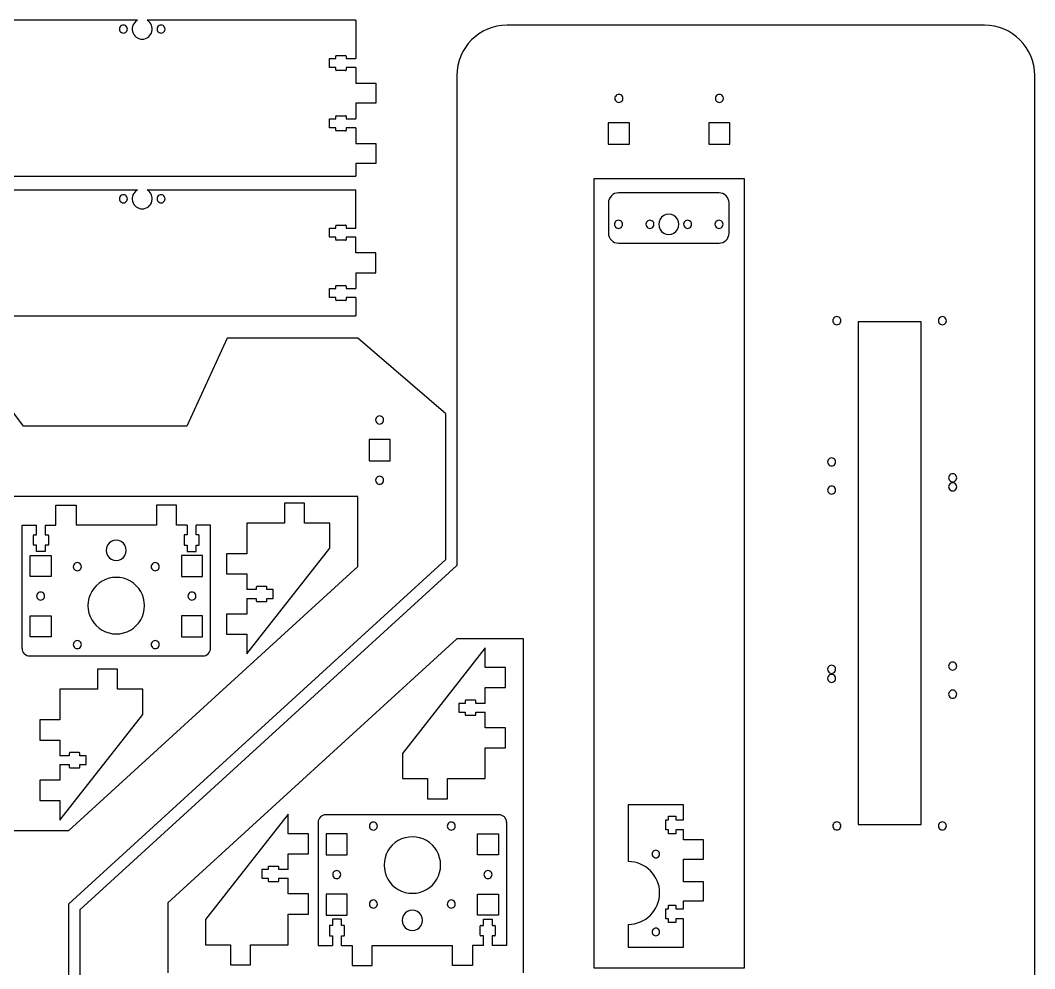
# Model space of a CAD drawing. Extents: x 13 to 628, y 21 to 587.
# Drawn here: x 223.9 to 627.6, y 210 to 587.3 of the extents above; entities that cross this region are included whole.
import ezdxf

# ---------------------------------------------------------------- set-up
doc = ezdxf.new("R2010")
doc.units = 0
doc.layers.add('Layer_1', color=7, linetype='CONTINUOUS')

msp = doc.modelspace()

# ---------------------------------------------------------------- linework, layer by layer
at = {"layer": 'Layer_1', "color": 7}
for p, q in [((270.48618, 587.287094), (144.359164, 587.287094)), ((357.42267, 587.287094), (274.359164, 587.287094)), ((357.42267, 587.287094), (357.42267, 572.037104)), ((266.522671, 583.787087), (266.522671, 583.787087)), ((281.522672, 583.787087), (281.522672, 583.787087)), ((607.634988, 585.32867), (417.634987, 585.32867)), ((346.922671, 568.537096), (346.922671, 572.037104)), ((346.922671, 572.037104), (349.422672, 572.037104)), ((349.422672, 572.037104), (349.422672, 573.037102)), ((349.67267, 573.287094), (353.372671, 573.287094)), ((353.622672, 573.037102), (353.622672, 572.037104)), ((353.622672, 572.037104), (357.42267, 572.037104)), ((349.422672, 568.537096), (346.922671, 568.537096)), ((349.422672, 567.537098), (349.422672, 568.537096)), ((353.372671, 567.287106), (349.67267, 567.287106)), ((357.42267, 568.537096), (353.622672, 568.537096)), ((353.622672, 568.537096), (353.622672, 567.537098)), ((357.42267, 568.537096), (357.42267, 562.287088)), ((397.634988, 565.328681), (397.634988, 370.328676)), ((627.634988, 192.828678), (627.634988, 565.328681)), ((357.42267, 562.287088), (365.422671, 562.287088)), ((365.422671, 562.287088), (365.422671, 554.287104)), ((357.42267, 554.287104), (357.42267, 548.037095)), ((365.422671, 554.287104), (357.42267, 554.287104)), ((463.734988, 556.22868), (463.734988, 556.22868)), ((503.734987, 556.22868), (503.734987, 556.22868)), ((349.67267, 549.287086), (353.372671, 549.287086)), ((346.922671, 544.537088), (346.922671, 548.037095)), ((346.922671, 548.037095), (349.422672, 548.037095)), ((349.422672, 548.037095), (349.422672, 549.037093)), ((353.622672, 549.037093), (353.622672, 548.037095)), ((353.622672, 548.037095), (357.42267, 548.037095)), ((457.934989, 546.428654), (457.934989, 538.028677)), ((466.334989, 546.428654), (457.934989, 546.428654)), ((466.334989, 538.028677), (466.334989, 546.428654)), ((497.934988, 546.428654), (497.934988, 538.028677)), ((506.334988, 546.428654), (497.934988, 546.428654)), ((506.334988, 538.028677), (506.334988, 546.428654)), ((349.422672, 544.537088), (346.922671, 544.537088)), ((349.422672, 543.53709), (349.422672, 544.537088)), ((353.372671, 543.287098), (349.67267, 543.287098)), ((357.42267, 544.537088), (353.622672, 544.537088)), ((353.622672, 544.537088), (353.622672, 543.53709)), ((357.42267, 544.537088), (357.42267, 538.287079)), ((357.42267, 538.287079), (365.422671, 538.287079)), ((365.422671, 538.287079), (365.422671, 530.287095)), ((457.934989, 538.028677), (466.334989, 538.028677)), ((497.934988, 538.028677), (506.334988, 538.028677)), ((357.42267, 530.287095), (357.42267, 525.287105)), ((365.422671, 530.287095), (357.42267, 530.287095)), ((37.422672, 525.287105), (357.42267, 525.287105)), ((452.134989, 524.228659), (452.134989, 210.328658)), ((512.134987, 524.228659), (452.134989, 524.228659)), ((512.134987, 210.328658), (512.134987, 524.228659)), ((144.359164, 519.77589), (270.48618, 519.77589)), ((274.359164, 519.77589), (357.42267, 519.77589)), ((357.42267, 504.525879), (357.42267, 519.77589)), ((501.988537, 518.618618), (461.988537, 518.618618)), ((266.522671, 516.275891), (266.522671, 516.275891)), ((281.522672, 516.275891), (281.522672, 516.275891)), ((457.988537, 514.618597), (457.988537, 502.618621)), ((505.988537, 502.618621), (505.988537, 514.618597)), ((349.422672, 504.525879), (349.422672, 505.525877)), ((349.67267, 505.775898), (353.372671, 505.775898)), ((353.622672, 505.525877), (353.622672, 504.525879)), ((463.588537, 506.1186), (463.588537, 506.1186)), ((476.088537, 506.1186), (476.088537, 506.1186)), ((485.988537, 506.1186), (485.988537, 506.1186)), ((491.088537, 506.1186), (491.088537, 506.1186)), ((503.588537, 506.1186), (503.588537, 506.1186)), ((346.922671, 501.0259), (346.922671, 504.525879)), ((346.922671, 504.525879), (349.422672, 504.525879)), ((349.422672, 501.0259), (346.922671, 501.0259)), ((349.422672, 500.025902), (349.422672, 501.0259)), ((353.622672, 504.525879), (357.42267, 504.525879)), ((357.42267, 501.0259), (353.622672, 501.0259)), ((353.622672, 501.0259), (353.622672, 500.025902)), ((357.42267, 494.775892), (357.42267, 501.0259)), ((353.372671, 499.775882), (349.67267, 499.775882)), ((461.988537, 498.618601), (501.988537, 498.618601)), ((365.422671, 494.775892), (357.42267, 494.775892)), ((365.422671, 486.775879), (365.422671, 494.775892)), ((357.42267, 486.775879), (357.42267, 480.525899)), ((357.42267, 486.775879), (365.422671, 486.775879)), ((346.922671, 477.025892), (346.922671, 480.525899)), ((346.922671, 480.525899), (349.422672, 480.525899)), ((349.422672, 480.525899), (349.422672, 481.525897)), ((349.67267, 481.775889), (353.372671, 481.775889)), ((353.622672, 481.525897), (353.622672, 480.525899)), ((353.622672, 480.525899), (357.42267, 480.525899)), ((349.422672, 477.025892), (346.922671, 477.025892)), ((349.422672, 476.025894), (349.422672, 477.025892)), ((357.42267, 477.025892), (353.622672, 477.025892)), ((353.622672, 477.025892), (353.622672, 476.025894)), ((357.42267, 477.025892), (357.42267, 469.775885)), ((353.372671, 475.775901), (349.67267, 475.775901)), ((37.422672, 469.775885), (357.42267, 469.775885)), ((550.484988, 467.778655), (550.484988, 467.778655)), ((557.384989, 467.27867), (557.384989, 267.278675)), ((582.384987, 467.27867), (557.384989, 467.27867)), ((582.384987, 267.278675), (582.384987, 467.27867)), ((592.484989, 467.778655), (592.484989, 467.778655)), ((225.200197, 425.776368), (199.1257, 460.776355)), ((306.200204, 460.776355), (290.200197, 425.776368)), ((358.200185, 460.776355), (306.200204, 460.776355)), ((393.200199, 430.776358), (358.200185, 460.776355)), ((365.30019, 428.276349), (365.30019, 428.276349)), ((393.200199, 372.776361), (393.200199, 430.776358)), ((290.200197, 425.776368), (225.200197, 425.776368)), ((362.70019, 420.476348), (362.70019, 412.07637)), ((371.100196, 420.476348), (362.70019, 420.476348)), ((371.100196, 412.07637), (371.100196, 420.476348)), ((362.70019, 412.07637), (371.100196, 412.07637)), ((548.384987, 411.578671), (548.384987, 411.578671)), ((365.30019, 404.276369), (365.30019, 404.276369)), ((596.584989, 405.278681), (596.584989, 405.278681)), ((548.384987, 400.378654), (548.384987, 400.378654)), ((596.584989, 401.678654), (596.584989, 401.678654)), ((358.200185, 397.776368), (216.700197, 397.776368)), ((358.200185, 369.927526), (358.200185, 397.776368)), ((238.09347, 394.409558), (246.09347, 394.409558)), ((238.09347, 386.409574), (238.09347, 394.409558)), ((246.09347, 394.409558), (246.09347, 386.409574)), ((286.09347, 394.409558), (278.09347, 394.409558)), ((278.09347, 394.409558), (278.09347, 386.409574)), ((286.09347, 386.409574), (286.09347, 394.409558)), ((337.03259, 395.227881), (329.032589, 395.227881)), ((329.032589, 395.227881), (329.032589, 387.227869)), ((337.03259, 387.227869), (337.03259, 395.227881)), ((224.593469, 386.409574), (230.34347, 386.409574)), ((224.593469, 337.409571), (224.593469, 386.409574)), ((230.34347, 382.609565), (230.34347, 386.409574)), ((233.843469, 386.409574), (238.09347, 386.409574)), ((233.843469, 386.409574), (233.843469, 382.609565)), ((278.09347, 386.409574), (246.09347, 386.409574)), ((290.343471, 386.409574), (286.09347, 386.409574)), ((290.343471, 386.409574), (290.343471, 382.609565)), ((299.593471, 386.409574), (293.84347, 386.409574)), ((293.84347, 382.609565), (293.84347, 386.409574)), ((299.593471, 337.409571), (299.593471, 386.409574)), ((329.032589, 387.227869), (314.03259, 387.227869)), ((314.03259, 387.227869), (314.03259, 375.027882)), ((347.032588, 387.227869), (337.03259, 387.227869)), ((347.032588, 377.227861), (347.032588, 387.227869)), ((229.093471, 378.659583), (229.093471, 382.359572)), ((229.343469, 382.609565), (230.34347, 382.609565)), ((233.843469, 382.609565), (234.84347, 382.609565)), ((235.09347, 382.359572), (235.09347, 378.659583)), ((289.09347, 382.359572), (289.09347, 378.659583)), ((290.343471, 382.609565), (289.34347, 382.609565)), ((294.843471, 382.609565), (293.84347, 382.609565)), ((295.093469, 378.659583), (295.093469, 382.359572)), ((230.34347, 378.409562), (229.343469, 378.409562)), ((230.34347, 375.909581), (230.34347, 378.409562)), ((233.843469, 375.909581), (230.34347, 375.909581)), ((234.84347, 378.409562), (233.843469, 378.409562)), ((233.843469, 378.409562), (233.843469, 375.909581)), ((258.09347, 376.409566), (258.09347, 376.409566)), ((289.34347, 378.409562), (290.343471, 378.409562)), ((290.343471, 378.409562), (290.343471, 375.909581)), ((290.343471, 375.909581), (293.84347, 375.909581)), ((293.84347, 378.409562), (294.843471, 378.409562)), ((293.84347, 375.909581), (293.84347, 378.409562)), ((314.03259, 335.227872), (347.032588, 377.227861)), ((227.793471, 366.009564), (227.793471, 374.40957)), ((227.793471, 374.40957), (236.19347, 374.40957)), ((236.19347, 374.40957), (236.19347, 366.009564)), ((243.200197, 235.776353), (393.200199, 372.776361)), ((296.393469, 374.40957), (287.99347, 374.40957)), ((287.99347, 374.40957), (287.99347, 366.009564)), ((296.393469, 366.009564), (296.393469, 374.40957)), ((314.03259, 375.027882), (306.032589, 375.027882)), ((306.032589, 375.027882), (306.032589, 367.02787)), ((243.200197, 264.894208), (358.200185, 369.927526)), ((244.99347, 369.909565), (244.99347, 369.909565)), ((397.634988, 370.328676), (247.634986, 233.328668)), ((275.99347, 369.909565), (275.99347, 369.909565)), ((236.19347, 366.009564), (227.793471, 366.009564)), ((287.99347, 366.009564), (296.393469, 366.009564)), ((306.032589, 367.02787), (314.03259, 367.02787)), ((314.03259, 367.02787), (314.03259, 360.77787)), ((317.83259, 360.77787), (314.03259, 360.77787)), ((317.83259, 361.777871), (317.83259, 360.77787)), ((321.78259, 362.027872), (318.08259, 362.027872)), ((322.03259, 360.77787), (322.03259, 361.777871)), ((324.532589, 360.77787), (322.03259, 360.77787)), ((324.532589, 357.277871), (324.532589, 360.77787)), ((230.393471, 358.209563), (230.393471, 358.209563)), ((290.59347, 358.209563), (290.59347, 358.209563)), ((314.03259, 357.277871), (317.83259, 357.277871)), ((314.03259, 357.277871), (314.03259, 351.027871)), ((317.83259, 357.277871), (317.83259, 356.27787)), ((318.08259, 356.027869), (321.78259, 356.027869)), ((322.03259, 357.277871), (324.532589, 357.277871)), ((322.03259, 356.27787), (322.03259, 357.277871)), ((250.84347, 354.409582), (250.84347, 354.409582)), ((227.793471, 342.00957), (227.793471, 350.409562)), ((227.793471, 350.409562), (236.19347, 350.409562)), ((236.19347, 350.409562), (236.19347, 342.00957)), ((287.99347, 350.409562), (287.99347, 342.00957)), ((296.393469, 350.409562), (287.99347, 350.409562)), ((296.393469, 342.00957), (296.393469, 350.409562)), ((314.03259, 351.027871), (306.032589, 351.027871)), ((306.032589, 351.027871), (306.032589, 343.02787)), ((236.19347, 342.00957), (227.793471, 342.00957)), ((397.634988, 341.210822), (282.635, 236.177504)), ((287.99347, 342.00957), (296.393469, 342.00957)), ((306.032589, 343.02787), (314.03259, 343.02787)), ((314.03259, 343.02787), (314.03259, 335.227872)), ((424.134988, 341.210822), (397.634988, 341.210822)), ((424.134988, 208.328662), (424.134988, 341.210822)), ((244.99347, 338.90957), (244.99347, 338.90957)), ((275.99347, 338.90957), (275.99347, 338.90957)), ((408.983095, 337.595487), (375.983096, 295.595498)), ((408.983095, 329.795489), (408.983095, 337.595487)), ((227.593471, 334.409571), (296.593469, 334.409571)), ((262.61539, 329.124014), (254.61539, 329.124014)), ((254.61539, 329.124014), (254.61539, 321.124002)), ((262.61539, 321.124002), (262.61539, 329.124014)), ((416.983095, 329.795489), (408.983095, 329.795489)), ((416.983095, 321.795488), (416.983095, 329.795489)), ((548.384987, 329.078681), (548.384987, 329.078681)), ((596.584989, 330.378681), (596.584989, 330.378681)), ((548.384987, 325.478654), (548.384987, 325.478654)), ((254.61539, 321.124002), (239.61539, 321.124002)), ((239.61539, 321.124002), (239.61539, 308.924015)), ((272.615389, 321.124002), (262.61539, 321.124002)), ((272.615389, 311.123994), (272.615389, 321.124002)), ((408.983095, 315.545488), (408.983095, 321.795488)), ((408.983095, 321.795488), (416.983095, 321.795488)), ((596.584989, 319.178664), (596.584989, 319.178664)), ((398.483095, 315.545488), (398.483095, 312.045489)), ((400.983095, 315.545488), (398.483095, 315.545488)), ((400.983095, 316.545489), (400.983095, 315.545488)), ((404.933095, 316.795489), (401.233095, 316.795489)), ((405.183095, 315.545488), (405.183095, 316.545489)), ((408.983095, 315.545488), (405.183095, 315.545488)), ((239.61539, 269.124005), (272.615389, 311.123994)), ((398.483095, 312.045489), (400.983095, 312.045489)), ((400.983095, 312.045489), (400.983095, 311.045488)), ((405.183095, 312.045489), (408.983095, 312.045489)), ((405.183095, 311.045488), (405.183095, 312.045489)), ((408.983095, 305.795489), (408.983095, 312.045489)), ((239.61539, 308.924015), (231.61539, 308.924015)), ((231.61539, 308.924015), (231.61539, 300.924003)), ((401.233095, 310.795487), (404.933095, 310.795487)), ((416.983095, 305.795489), (408.983095, 305.795489)), ((416.983095, 297.795477), (416.983095, 305.795489)), ((231.61539, 300.924003), (239.61539, 300.924003)), ((239.61539, 300.924003), (239.61539, 294.674003)), ((243.41539, 295.674004), (243.41539, 294.674003)), ((247.36539, 295.924005), (243.66539, 295.924005)), ((247.61539, 294.674003), (247.61539, 295.674004)), ((375.983096, 295.595498), (375.983096, 285.59549)), ((408.983095, 285.59549), (408.983095, 297.795477)), ((408.983095, 297.795477), (416.983095, 297.795477)), ((243.41539, 294.674003), (239.61539, 294.674003)), ((239.61539, 291.174004), (243.41539, 291.174004)), ((239.61539, 291.174004), (239.61539, 284.924004)), ((243.41539, 291.174004), (243.41539, 290.174003)), ((250.11539, 294.674003), (247.61539, 294.674003)), ((247.61539, 291.174004), (250.11539, 291.174004)), ((247.61539, 290.174003), (247.61539, 291.174004)), ((250.11539, 291.174004), (250.11539, 294.674003)), ((243.66539, 289.924003), (247.36539, 289.924003)), ((239.61539, 284.924004), (231.61539, 284.924004)), ((231.61539, 284.924004), (231.61539, 276.924003)), ((375.983096, 285.59549), (385.983095, 285.59549)), ((385.983095, 285.59549), (385.983095, 277.595478)), ((393.983095, 277.595478), (393.983095, 285.59549)), ((393.983095, 285.59549), (408.983095, 285.59549)), ((231.61539, 276.924003), (239.61539, 276.924003)), ((239.61539, 276.924003), (239.61539, 269.124005)), ((385.983095, 277.595478), (393.983095, 277.595478)), ((487.863529, 275.192691), (465.863517, 275.192691)), ((465.863517, 275.192691), (465.863517, 252.592691)), ((487.863529, 269.192691), (487.863529, 275.192691)), ((330.574706, 271.491623), (297.574708, 229.491634)), ((330.574706, 263.691625), (330.574706, 271.491623)), ((414.438674, 271.207025), (345.438676, 271.207025)), ((481.863513, 269.192691), (481.863513, 270.692691)), ((481.863513, 270.692691), (484.863535, 270.692691)), ((484.863535, 270.692691), (484.863535, 269.192691)), ((342.438674, 268.207025), (342.438674, 219.207022)), ((366.038675, 266.707025), (366.038675, 266.707025)), ((397.038675, 266.707025), (397.038675, 266.707025)), ((417.438676, 268.207025), (417.438676, 219.207022)), ((480.863515, 265.192691), (480.863515, 269.192691)), ((480.863515, 269.192691), (481.863513, 269.192691)), ((484.863535, 269.192691), (487.863529, 269.192691)), ((550.484988, 266.778662), (550.484988, 266.778662)), ((557.384989, 267.278675), (582.384987, 267.278675)), ((592.484989, 266.778662), (592.484989, 266.778662)), ((216.700197, 264.894208), (243.200197, 264.894208)), ((338.574707, 263.691625), (330.574706, 263.691625)), ((338.574707, 255.691624), (338.574707, 263.691625)), ((354.038675, 263.607026), (345.638676, 263.607026)), ((345.638676, 263.607026), (345.638676, 255.207034)), ((354.038675, 255.207034), (354.038675, 263.607026)), ((405.838675, 255.207034), (405.838675, 263.607026)), ((405.838675, 263.607026), (414.238674, 263.607026)), ((414.238674, 263.607026), (414.238674, 255.207034)), ((481.863513, 265.192691), (480.863515, 265.192691)), ((481.863513, 263.692691), (481.863513, 265.192691)), ((484.863535, 263.692691), (481.863513, 263.692691)), ((487.863529, 265.192691), (484.863535, 265.192691)), ((484.863535, 265.192691), (484.863535, 263.692691)), ((487.863529, 261.192691), (487.863529, 265.192691)), ((495.863522, 261.192691), (487.863529, 261.192691)), ((495.863522, 253.592691), (495.863522, 261.192691)), ((330.574706, 249.441624), (330.574706, 255.691624)), ((330.574706, 255.691624), (338.574707, 255.691624)), ((345.638676, 255.207034), (354.038675, 255.207034)), ((414.238674, 255.207034), (405.838675, 255.207034)), ((322.574706, 250.441624), (322.574706, 249.441624)), ((326.524706, 250.691625), (322.824706, 250.691625)), ((326.774706, 249.441624), (326.774706, 250.441624)), ((391.188675, 251.207014), (391.188675, 251.207014)), ((476.863523, 254.092691), (476.863523, 254.092691)), ((487.863529, 244.592691), (487.863529, 253.592691)), ((487.863529, 253.592691), (495.863522, 253.592691)), ((320.074707, 249.441624), (320.074707, 245.941625)), ((322.574706, 249.441624), (320.074707, 249.441624)), ((330.574706, 249.441624), (326.774706, 249.441624)), ((351.438676, 247.407033), (351.438676, 247.407033)), ((411.638674, 247.407033), (411.638674, 247.407033)), ((320.074707, 245.941625), (322.574706, 245.941625)), ((322.574706, 245.941625), (322.574706, 244.941624)), ((322.824706, 244.691623), (326.524706, 244.691623)), ((326.774706, 245.941625), (330.574706, 245.941625)), ((326.774706, 244.941624), (326.774706, 245.941625)), ((330.574706, 239.691625), (330.574706, 245.941625)), ((495.863522, 244.592691), (487.863529, 244.592691)), ((495.863522, 236.992691), (495.863522, 244.592691)), ((338.574707, 239.691625), (330.574706, 239.691625)), ((338.574707, 231.691613), (338.574707, 239.691625)), ((345.638676, 239.607032), (345.638676, 231.207026)), ((354.038675, 239.607032), (345.638676, 239.607032)), ((354.038675, 231.207026), (354.038675, 239.607032)), ((405.838675, 231.207026), (405.838675, 239.607032)), ((405.838675, 239.607032), (414.238674, 239.607032)), ((414.238674, 239.607032), (414.238674, 231.207026)), ((243.200197, 40.776348), (243.200197, 235.776353)), ((282.635, 236.177504), (282.635, 208.328662)), ((366.038675, 235.707031), (366.038675, 235.707031)), ((397.038675, 235.707031), (397.038675, 235.707031)), ((481.863513, 233.792691), (481.863513, 235.292691)), ((481.863513, 235.292691), (484.863535, 235.292691)), ((484.863535, 235.292691), (484.863535, 233.792691)), ((487.863529, 233.792691), (487.863529, 236.992691)), ((487.863529, 236.992691), (495.863522, 236.992691)), ((247.634986, 233.328668), (247.634986, 175.328671)), ((330.574706, 219.491626), (330.574706, 231.691613)), ((330.574706, 231.691613), (338.574707, 231.691613)), ((345.638676, 231.207026), (354.038675, 231.207026)), ((414.238674, 231.207026), (405.838675, 231.207026)), ((480.863515, 229.792691), (480.863515, 233.792691)), ((480.863515, 233.792691), (481.863513, 233.792691)), ((484.863535, 233.792691), (487.863529, 233.792691)), ((297.574708, 229.491634), (297.574708, 219.491626)), ((346.938676, 226.957013), (346.938676, 223.257023)), ((348.188675, 227.207034), (347.188674, 227.207034)), ((348.188675, 229.707015), (348.188675, 227.207034)), ((351.688674, 229.707015), (348.188675, 229.707015)), ((351.688674, 227.207034), (351.688674, 229.707015)), ((352.688675, 227.207034), (351.688674, 227.207034)), ((352.938675, 223.257023), (352.938675, 226.957013)), ((383.938675, 229.20703), (383.938675, 229.20703)), ((406.938675, 223.257023), (406.938675, 226.957013)), ((407.188675, 227.207034), (408.188676, 227.207034)), ((408.188676, 227.207034), (408.188676, 229.707015)), ((408.188676, 229.707015), (411.688675, 229.707015)), ((411.688675, 229.707015), (411.688675, 227.207034)), ((411.688675, 227.207034), (412.688676, 227.207034)), ((412.938674, 226.957013), (412.938674, 223.257023)), ((465.863517, 227.592691), (465.863517, 218.592691)), ((481.863513, 229.792691), (480.863515, 229.792691)), ((481.863513, 228.292691), (481.863513, 229.792691)), ((484.863535, 228.292691), (481.863513, 228.292691)), ((487.863529, 229.792691), (484.863535, 229.792691)), ((484.863535, 229.792691), (484.863535, 228.292691)), ((487.863529, 218.592691), (487.863529, 229.792691)), ((347.188674, 223.007031), (348.188675, 223.007031)), ((348.188675, 223.007031), (348.188675, 219.207022)), ((351.688674, 223.007031), (352.688675, 223.007031)), ((351.688674, 219.207022), (351.688674, 223.007031)), ((408.188676, 223.007031), (407.188675, 223.007031)), ((408.188676, 219.207022), (408.188676, 223.007031)), ((412.688676, 223.007031), (411.688675, 223.007031)), ((411.688675, 223.007031), (411.688675, 219.207022)), ((476.863523, 223.092691), (476.863523, 223.092691)), ((297.574708, 219.491626), (307.574706, 219.491626)), ((307.574706, 219.491626), (307.574706, 211.491613)), ((315.574707, 211.491613), (315.574707, 219.491626)), ((315.574707, 219.491626), (330.574706, 219.491626)), ((342.438674, 219.207022), (348.188675, 219.207022)), ((351.688674, 219.207022), (355.938675, 219.207022)), ((355.938675, 219.207022), (355.938675, 211.207038)), ((363.938675, 211.207038), (363.938675, 219.207022)), ((363.938675, 219.207022), (395.938675, 219.207022)), ((395.938675, 211.207038), (395.938675, 219.207022)), ((403.938675, 219.207022), (403.938675, 211.207038)), ((408.188676, 219.207022), (403.938675, 219.207022)), ((417.438676, 219.207022), (411.688675, 219.207022)), ((465.863517, 218.592691), (487.863529, 218.592691)), ((307.574706, 211.491613), (315.574707, 211.491613)), ((355.938675, 211.207038), (363.938675, 211.207038)), ((403.938675, 211.207038), (395.938675, 211.207038)), ((452.134989, 210.328658), (512.134987, 210.328658))]:
    msp.add_line(p, q, dxfattribs=at)
for points in [[(265.723008, 585.173698), (265.227795, 585.459769), (264.617548, 585.459769), (264.122336, 585.173698)], [(270.48618, 587.287094), (268.890187, 586.404057), (268.093691, 584.553168), (268.549689, 582.787094)], [(276.295655, 582.787094), (276.751654, 584.553168), (275.955158, 586.404057), (274.359164, 587.287094)], [(280.722672, 585.172729), (280.22763, 585.458541), (279.617713, 585.458541), (279.122671, 585.172729)], [(264.122336, 585.173698), (263.627123, 584.887626), (263.322256, 584.358989), (263.322672, 583.787087)], [(263.322672, 583.787087), (263.322256, 583.215185), (263.627123, 582.686548), (264.122336, 582.400477)], [(264.122336, 582.400477), (264.617548, 582.114405), (265.227795, 582.114405), (265.723008, 582.400477)], [(266.522671, 583.787087), (266.523087, 584.358989), (266.21822, 584.887626), (265.723008, 585.173698)], [(265.723008, 582.400477), (266.21822, 582.686548), (266.523087, 583.215185), (266.522671, 583.787087)], [(268.549689, 582.787094), (269.005687, 581.021021), (270.598679, 579.787094), (272.422672, 579.787094)], [(272.422672, 579.787094), (274.246665, 579.787094), (275.839657, 581.021021), (276.295655, 582.787094)], [(279.122671, 585.172729), (278.627629, 584.886916), (278.32267, 584.358712), (278.32267, 583.787087)], [(278.32267, 583.787087), (278.32267, 583.215462), (278.627629, 582.687258), (279.122671, 582.401446)], [(279.122671, 582.401446), (279.617713, 582.115633), (280.22763, 582.115633), (280.722672, 582.401446)], [(281.522672, 583.787087), (281.522672, 584.358712), (281.217714, 584.886916), (280.722672, 585.172729)], [(280.722672, 582.401446), (281.217714, 582.687258), (281.522672, 583.215462), (281.522672, 583.787087)], [(417.634987, 585.32867), (406.589297, 585.328669), (397.634994, 576.374372), (397.634988, 565.328681)], [(627.634988, 565.328681), (627.634981, 576.374372), (618.680678, 585.32867), (607.634988, 585.32867)], [(349.67267, 573.287094), (349.534603, 573.287093), (349.422676, 573.175169), (349.422672, 573.037102)], [(353.622672, 573.037102), (353.622668, 573.17517), (353.51074, 573.287094), (353.372671, 573.287094)], [(349.422672, 567.537098), (349.422676, 567.399031), (349.534603, 567.287107), (349.67267, 567.287106)], [(353.372671, 567.287106), (353.51074, 567.287106), (353.622668, 567.39903), (353.622672, 567.537098)], [(461.334653, 557.61529), (460.83944, 557.329219), (460.534573, 556.800582), (460.534989, 556.22868)], [(462.935325, 557.61529), (462.440112, 557.901362), (461.829865, 557.901362), (461.334653, 557.61529)], [(463.734988, 556.22868), (463.735404, 556.800582), (463.430537, 557.329219), (462.935325, 557.61529)], [(501.334652, 557.61529), (500.839439, 557.329219), (500.534572, 556.800582), (500.534988, 556.22868)], [(502.935324, 557.61529), (502.440111, 557.901362), (501.829864, 557.901362), (501.334652, 557.61529)], [(503.734987, 556.22868), (503.735403, 556.800582), (503.430536, 557.329219), (502.935324, 557.61529)], [(460.534989, 556.22868), (460.534573, 555.656778), (460.83944, 555.12814), (461.334653, 554.842069)], [(461.334653, 554.842069), (461.829865, 554.555998), (462.440112, 554.555998), (462.935325, 554.842069)], [(462.935325, 554.842069), (463.430537, 555.12814), (463.735404, 555.656778), (463.734988, 556.22868)], [(500.534988, 556.22868), (500.534572, 555.656778), (500.839439, 555.12814), (501.334652, 554.842069)], [(501.334652, 554.842069), (501.829864, 554.555998), (502.440111, 554.555998), (502.935324, 554.842069)], [(502.935324, 554.842069), (503.430536, 555.12814), (503.735403, 555.656778), (503.734987, 556.22868)], [(349.67267, 549.287086), (349.534603, 549.287084), (349.422676, 549.175161), (349.422672, 549.037093)], [(353.622672, 549.037093), (353.622668, 549.175162), (353.51074, 549.287086), (353.372671, 549.287086)], [(349.422672, 543.53709), (349.422676, 543.399023), (349.534603, 543.287099), (349.67267, 543.287098)], [(353.372671, 543.287098), (353.51074, 543.287097), (353.622668, 543.399021), (353.622672, 543.53709)], [(264.122336, 517.662501), (263.627123, 517.37643), (263.322256, 516.847793), (263.322672, 516.275891)], [(265.723008, 517.662501), (265.227795, 517.948573), (264.617548, 517.948573), (264.122336, 517.662501)], [(266.522671, 516.275891), (266.523087, 516.847793), (266.21822, 517.37643), (265.723008, 517.662501)], [(270.48618, 519.77589), (268.890187, 518.892853), (268.093691, 517.041963), (268.549689, 515.27589)], [(276.295655, 515.27589), (276.751654, 517.041963), (275.955158, 518.892853), (274.359164, 519.77589)], [(279.122671, 517.661532), (278.627629, 517.37572), (278.32267, 516.847516), (278.32267, 516.275891)], [(280.722672, 517.661532), (280.22763, 517.947345), (279.617713, 517.947345), (279.122671, 517.661532)], [(281.522672, 516.275891), (281.522672, 516.847516), (281.217714, 517.37572), (280.722672, 517.661532)], [(459.160103, 517.447038), (458.409957, 516.696888), (457.988532, 515.679467), (457.988537, 514.618597)], [(461.988537, 518.618618), (460.927668, 518.618618), (459.910249, 518.197187), (459.160103, 517.447038)], [(504.816972, 517.447038), (504.066826, 518.197187), (503.049407, 518.618618), (501.988537, 518.618618)], [(505.988537, 514.618597), (505.988543, 515.679467), (505.567118, 516.696888), (504.816972, 517.447038)], [(263.322672, 516.275891), (263.322256, 515.703989), (263.627123, 515.175352), (264.122336, 514.88928)], [(264.122336, 514.88928), (264.617548, 514.603209), (265.227795, 514.603209), (265.723008, 514.88928)], [(265.723008, 514.88928), (266.21822, 515.175352), (266.523087, 515.703989), (266.522671, 516.275891)], [(268.549689, 515.27589), (269.005687, 513.509816), (270.598679, 512.27589), (272.422672, 512.27589)], [(272.422672, 512.27589), (274.246665, 512.27589), (275.839657, 513.509816), (276.295655, 515.27589)], [(278.32267, 516.275891), (278.32267, 515.704266), (278.627629, 515.176062), (279.122671, 514.890249)], [(279.122671, 514.890249), (279.617713, 514.604437), (280.22763, 514.604437), (280.722672, 514.890249)], [(280.722672, 514.890249), (281.217714, 515.176062), (281.522672, 515.704266), (281.522672, 516.275891)], [(479.988537, 509.582702), (478.750933, 508.868171), (477.988537, 507.547663), (477.988537, 506.1186)], [(483.988537, 509.582702), (482.750933, 510.297233), (481.226142, 510.297233), (479.988537, 509.582702)], [(485.988537, 506.1186), (485.988537, 507.547663), (485.226142, 508.868171), (483.988537, 509.582702)], [(349.495887, 505.702666), (349.449003, 505.655778), (349.422667, 505.592184), (349.422672, 505.525877)], [(349.67267, 505.775898), (349.606363, 505.775897), (349.542772, 505.749555), (349.495887, 505.702666)], [(353.549456, 505.702667), (353.502571, 505.749556), (353.438979, 505.775898), (353.372671, 505.775898)], [(353.622672, 505.525877), (353.622678, 505.592185), (353.596341, 505.655779), (353.549456, 505.702667)], [(461.188537, 507.504241), (460.693496, 507.218428), (460.388537, 506.690225), (460.388537, 506.1186)], [(460.388537, 506.1186), (460.388537, 505.546975), (460.693496, 505.018772), (461.188537, 504.73296)], [(462.788537, 507.504241), (462.293496, 507.790053), (461.683579, 507.790053), (461.188537, 507.504241)], [(461.188537, 504.73296), (461.683579, 504.447147), (462.293496, 504.447147), (462.788537, 504.73296)], [(463.588537, 506.1186), (463.588537, 506.690225), (463.283579, 507.218428), (462.788537, 507.504241)], [(462.788537, 504.73296), (463.283579, 505.018772), (463.588537, 505.546975), (463.588537, 506.1186)], [(473.688537, 507.504241), (473.193496, 507.218428), (472.888537, 506.690225), (472.888537, 506.1186)], [(472.888537, 506.1186), (472.888537, 505.546975), (473.193496, 505.018772), (473.688537, 504.73296)], [(475.288537, 507.504241), (474.793496, 507.790053), (474.183579, 507.790053), (473.688537, 507.504241)], [(473.688537, 504.73296), (474.183579, 504.447147), (474.793496, 504.447147), (475.288537, 504.73296)], [(476.088537, 506.1186), (476.088537, 506.690225), (475.783579, 507.218428), (475.288537, 507.504241)], [(475.288537, 504.73296), (475.783579, 505.018772), (476.088537, 505.546975), (476.088537, 506.1186)], [(477.988537, 506.1186), (477.988537, 504.689538), (478.750933, 503.36903), (479.988537, 502.654499)], [(483.988537, 502.654499), (485.226142, 503.36903), (485.988537, 504.689538), (485.988537, 506.1186)], [(488.688537, 507.504241), (488.193496, 507.218428), (487.888537, 506.690225), (487.888537, 506.1186)], [(487.888537, 506.1186), (487.888537, 505.546975), (488.193496, 505.018772), (488.688537, 504.73296)], [(490.288537, 507.504241), (489.793496, 507.790053), (489.183579, 507.790053), (488.688537, 507.504241)], [(488.688537, 504.73296), (489.183579, 504.447147), (489.793496, 504.447147), (490.288537, 504.73296)], [(491.088537, 506.1186), (491.088537, 506.690225), (490.783579, 507.218428), (490.288537, 507.504241)], [(490.288537, 504.73296), (490.783579, 505.018772), (491.088537, 505.546975), (491.088537, 506.1186)], [(501.188537, 507.504241), (500.693496, 507.218428), (500.388537, 506.690225), (500.388537, 506.1186)], [(500.388537, 506.1186), (500.388537, 505.546975), (500.693496, 505.018772), (501.188537, 504.73296)], [(502.788537, 507.504241), (502.293496, 507.790053), (501.683579, 507.790053), (501.188537, 507.504241)], [(501.188537, 504.73296), (501.683579, 504.447147), (502.293496, 504.447147), (502.788537, 504.73296)], [(503.588537, 506.1186), (503.588537, 506.690225), (503.283579, 507.218428), (502.788537, 507.504241)], [(502.788537, 504.73296), (503.283579, 505.018772), (503.588537, 505.546975), (503.588537, 506.1186)], [(457.988537, 502.618621), (457.988532, 501.557752), (458.409957, 500.540331), (459.160103, 499.790181)], [(479.988537, 502.654499), (481.226142, 501.939968), (482.750933, 501.939968), (483.988537, 502.654499)], [(504.816972, 499.790181), (505.567118, 500.540331), (505.988543, 501.557752), (505.988537, 502.618621)], [(349.422672, 500.025902), (349.422667, 499.959595), (349.449003, 499.896001), (349.495887, 499.849113)], [(349.495887, 499.849113), (349.542772, 499.802224), (349.606363, 499.775882), (349.67267, 499.775882)], [(353.372671, 499.775882), (353.438979, 499.775881), (353.502571, 499.802223), (353.549456, 499.849112)], [(353.549456, 499.849112), (353.596341, 499.896), (353.622678, 499.959594), (353.622672, 500.025902)], [(459.160103, 499.790181), (459.910249, 499.040031), (460.927668, 498.618601), (461.988537, 498.618601)], [(501.988537, 498.618601), (503.049407, 498.618601), (504.066826, 499.040031), (504.816972, 499.790181)], [(349.67267, 481.775889), (349.534603, 481.775888), (349.422676, 481.663964), (349.422672, 481.525897)], [(353.622672, 481.525897), (353.622668, 481.663965), (353.51074, 481.77589), (353.372671, 481.775889)], [(349.422672, 476.025894), (349.422676, 475.887826), (349.534603, 475.775902), (349.67267, 475.775901)], [(353.372671, 475.775901), (353.51074, 475.775901), (353.622668, 475.887825), (353.622672, 476.025894)], [(548.084714, 469.165087), (547.589533, 468.879064), (547.284649, 468.350506), (547.284989, 467.778655)], [(549.685263, 469.165087), (549.190082, 469.451111), (548.579895, 469.451111), (548.084714, 469.165087)], [(550.484988, 467.778655), (550.485328, 468.350506), (550.180444, 468.879064), (549.685263, 469.165087)], [(590.084987, 469.164297), (589.589945, 468.878484), (589.284987, 468.35028), (589.284987, 467.778655)], [(591.684988, 469.164297), (591.189946, 469.450109), (590.580029, 469.450109), (590.084987, 469.164297)], [(592.484989, 467.778655), (592.484989, 468.35028), (592.180031, 468.878484), (591.684988, 469.164297)], [(547.284989, 467.778655), (547.284649, 467.206804), (547.589533, 466.678246), (548.084714, 466.392222)], [(548.084714, 466.392222), (548.579895, 466.106199), (549.190082, 466.106199), (549.685263, 466.392222)], [(549.685263, 466.392222), (550.180444, 466.678246), (550.485328, 467.206804), (550.484988, 467.778655)], [(589.284987, 467.778655), (589.284987, 467.20703), (589.589945, 466.678826), (590.084987, 466.393013)], [(590.084987, 466.393013), (590.580029, 466.107201), (591.189946, 466.107201), (591.684988, 466.393013)], [(591.684988, 466.393013), (592.18003, 466.678826), (592.484989, 467.20703), (592.484989, 467.778655)], [(366.100192, 429.661992), (365.605149, 429.376179), (365.30019, 428.847975), (365.30019, 428.276349)], [(365.30019, 428.276349), (365.30019, 427.704723), (365.605149, 427.176519), (366.100192, 426.890706)], [(367.700194, 429.661992), (367.205151, 429.947805), (366.595234, 429.947805), (366.100192, 429.661992)], [(368.500195, 428.276349), (368.500195, 428.847975), (368.195236, 429.376179), (367.700194, 429.661992)], [(367.700194, 426.890706), (368.195236, 427.176519), (368.500195, 427.704723), (368.500195, 428.276349)], [(366.100192, 426.890706), (366.595234, 426.604893), (367.205151, 426.604893), (367.700194, 426.890706)], [(545.984713, 412.965104), (545.489532, 412.67908), (545.184648, 412.150522), (545.184988, 411.578671)], [(547.585261, 412.965104), (547.09008, 413.251127), (546.479894, 413.251127), (545.984713, 412.965104)], [(548.384987, 411.578671), (548.385326, 412.150522), (548.080443, 412.67908), (547.585261, 412.965104)], [(545.184988, 411.578671), (545.184648, 411.00682), (545.489532, 410.478263), (545.984713, 410.192239)], [(545.984713, 410.192239), (546.479894, 409.906215), (547.09008, 409.906215), (547.585261, 410.192239)], [(547.585261, 410.192239), (548.080443, 410.478263), (548.385326, 411.00682), (548.384987, 411.578671)], [(366.100192, 405.662012), (365.605149, 405.376199), (365.30019, 404.847995), (365.30019, 404.276369)], [(365.30019, 404.276369), (365.30019, 403.704743), (365.605149, 403.176539), (366.100192, 402.890726)], [(367.700194, 405.662012), (367.205151, 405.947825), (366.595234, 405.947825), (366.100192, 405.662012)], [(368.500195, 404.276369), (368.500195, 404.847995), (368.195236, 405.376199), (367.700194, 405.662012)], [(367.700194, 402.890726), (368.195236, 403.176539), (368.500195, 403.704743), (368.500195, 404.276369)], [(594.184988, 406.664323), (593.689946, 406.37851), (593.384987, 405.850306), (593.384987, 405.278681)], [(593.384987, 405.278681), (593.384987, 404.707056), (593.689946, 404.178852), (594.184988, 403.89304)], [(595.784989, 406.664323), (595.289947, 406.950135), (594.68003, 406.950135), (594.184988, 406.664323)], [(594.184988, 403.89304), (594.68003, 403.607227), (595.289947, 403.607227), (595.784989, 403.89304)], [(596.584989, 405.278681), (596.584989, 405.850306), (596.280031, 406.37851), (595.784989, 406.664323)], [(595.784989, 403.89304), (596.280031, 404.178852), (596.584989, 404.707056), (596.584989, 405.278681)], [(366.100192, 402.890726), (366.595234, 402.604913), (367.205151, 402.604913), (367.700194, 402.890726)], [(545.984713, 401.765087), (545.489532, 401.479063), (545.184648, 400.950505), (545.184988, 400.378654)], [(545.184988, 400.378654), (545.184648, 399.806803), (545.489532, 399.278245), (545.984713, 398.992222)], [(547.585261, 401.765087), (547.09008, 402.05111), (546.479894, 402.05111), (545.984713, 401.765087)], [(548.384987, 400.378654), (548.385326, 400.950505), (548.080443, 401.479063), (547.585261, 401.765087)], [(547.585261, 398.992222), (548.080443, 399.278245), (548.385326, 399.806803), (548.384987, 400.378654)], [(594.184988, 403.064296), (593.689946, 402.778483), (593.384987, 402.25028), (593.384987, 401.678654)], [(593.384987, 401.678654), (593.384987, 401.107029), (593.689946, 400.578826), (594.184988, 400.293013)], [(595.784989, 403.064296), (595.289947, 403.350109), (594.68003, 403.350109), (594.184988, 403.064296)], [(594.184988, 400.293013), (594.68003, 400.0072), (595.289947, 400.0072), (595.784989, 400.293013)], [(596.584989, 401.678654), (596.584989, 402.25028), (596.280031, 402.778483), (595.784989, 403.064296)], [(595.784989, 400.293013), (596.280031, 400.578826), (596.584989, 401.107029), (596.584989, 401.678654)], [(545.984713, 398.992222), (546.479894, 398.706198), (547.09008, 398.706198), (547.585261, 398.992222)], [(229.343469, 382.609565), (229.205402, 382.609564), (229.093475, 382.49764), (229.093471, 382.359572)], [(235.09347, 382.359572), (235.093466, 382.497641), (234.981538, 382.609565), (234.84347, 382.609565)], [(260.09347, 379.873668), (258.855866, 379.159136), (258.09347, 377.838628), (258.09347, 376.409566)], [(264.09347, 379.873668), (262.855866, 380.588199), (261.331074, 380.588199), (260.09347, 379.873668)], [(266.09347, 376.409566), (266.09347, 377.838628), (265.331074, 379.159136), (264.09347, 379.873668)], [(289.34347, 382.609565), (289.205402, 382.609565), (289.093474, 382.497641), (289.09347, 382.359572)], [(295.093469, 382.359572), (295.093465, 382.49764), (294.981538, 382.609564), (294.843471, 382.609565)], [(229.093471, 378.659583), (229.093466, 378.593275), (229.119802, 378.529682), (229.166687, 378.482793)], [(229.166687, 378.482793), (229.213571, 378.435905), (229.277162, 378.409563), (229.343469, 378.409562)], [(234.84347, 378.409562), (234.909778, 378.409562), (234.973369, 378.435904), (235.020254, 378.482793)], [(235.020254, 378.482793), (235.067139, 378.529681), (235.093476, 378.593275), (235.09347, 378.659583)], [(258.09347, 376.409566), (258.09347, 374.980504), (258.855866, 373.659996), (260.09347, 372.945465)], [(264.09347, 372.945465), (265.331074, 373.659996), (266.09347, 374.980504), (266.09347, 376.409566)], [(289.09347, 378.659583), (289.093465, 378.593275), (289.119801, 378.529681), (289.166686, 378.482793)], [(289.166686, 378.482793), (289.213571, 378.435904), (289.277162, 378.409562), (289.34347, 378.409562)], [(294.843471, 378.409562), (294.909778, 378.409563), (294.973369, 378.435905), (295.020254, 378.482793)], [(295.020254, 378.482793), (295.067138, 378.529682), (295.093474, 378.593275), (295.093469, 378.659583)], [(247.39347, 371.295205), (246.898428, 371.581018), (246.288512, 371.581018), (245.79347, 371.295205)], [(260.09347, 372.945465), (261.331074, 372.230933), (262.855866, 372.230933), (264.09347, 372.945465)], [(278.39347, 371.295205), (277.898428, 371.581018), (277.288512, 371.581018), (276.79347, 371.295205)], [(245.79347, 371.295205), (245.298428, 371.009393), (244.99347, 370.48119), (244.99347, 369.909565)], [(244.99347, 369.909565), (244.99347, 369.33794), (245.298428, 368.809737), (245.79347, 368.523924)], [(245.79347, 368.523924), (246.288512, 368.238112), (246.898428, 368.238112), (247.39347, 368.523924)], [(248.19347, 369.909565), (248.19347, 370.48119), (247.888512, 371.009393), (247.39347, 371.295205)], [(247.39347, 368.523924), (247.888512, 368.809737), (248.19347, 369.33794), (248.19347, 369.909565)], [(276.79347, 371.295205), (276.298429, 371.009393), (275.99347, 370.48119), (275.99347, 369.909565)], [(275.99347, 369.909565), (275.99347, 369.33794), (276.298429, 368.809737), (276.79347, 368.523924)], [(276.79347, 368.523924), (277.288512, 368.238112), (277.898428, 368.238112), (278.39347, 368.523924)], [(279.19347, 369.909565), (279.19347, 370.48119), (278.888512, 371.009393), (278.39347, 371.295205)], [(278.39347, 368.523924), (278.888512, 368.809737), (279.19347, 369.33794), (279.19347, 369.909565)], [(256.46847, 364.152368), (252.987708, 362.142749), (250.84347, 358.42882), (250.84347, 354.409582)], [(267.71847, 364.152368), (264.237708, 366.161987), (259.949232, 366.161987), (256.46847, 364.152368)], [(273.34347, 354.409582), (273.34347, 358.42882), (271.199232, 362.142749), (267.71847, 364.152368)], [(231.193135, 359.596173), (230.697923, 359.310102), (230.393055, 358.781465), (230.393471, 358.209563)], [(232.793807, 359.596173), (232.298595, 359.882245), (231.688348, 359.882245), (231.193135, 359.596173)], [(233.593471, 358.209563), (233.593887, 358.781465), (233.28902, 359.310102), (232.793807, 359.596173)], [(291.393133, 359.596173), (290.897921, 359.310102), (290.593054, 358.781465), (290.59347, 358.209563)], [(292.993805, 359.596173), (292.498593, 359.882245), (291.888346, 359.882245), (291.393133, 359.596173)], [(293.793469, 358.209563), (293.793885, 358.781465), (293.489018, 359.310102), (292.993805, 359.596173)], [(317.905813, 361.954648), (317.858928, 361.907764), (317.832589, 361.844175), (317.83259, 361.777871)], [(318.08259, 362.027872), (318.016285, 362.027872), (317.952697, 362.001532), (317.905813, 361.954648)], [(321.959367, 361.954648), (321.912482, 362.001532), (321.848894, 362.027872), (321.78259, 362.027872)], [(322.03259, 361.777871), (322.03259, 361.844175), (322.006251, 361.907764), (321.959367, 361.954648)], [(230.393471, 358.209563), (230.393055, 357.637661), (230.697923, 357.109024), (231.193135, 356.822952)], [(231.193135, 356.822952), (231.688348, 356.536881), (232.298595, 356.536881), (232.793807, 356.822952)], [(232.793807, 356.822952), (233.28902, 357.109024), (233.593887, 357.637661), (233.593471, 358.209563)], [(290.59347, 358.209563), (290.593054, 357.637661), (290.897921, 357.109024), (291.393133, 356.822952)], [(291.393133, 356.822952), (291.888346, 356.536881), (292.498593, 356.536881), (292.993805, 356.822952)], [(292.993805, 356.822952), (293.489018, 357.109024), (293.793885, 357.637661), (293.793469, 358.209563)], [(317.83259, 356.27787), (317.832589, 356.211566), (317.858928, 356.147977), (317.905813, 356.101093)], [(317.905813, 356.101093), (317.952697, 356.054209), (318.016285, 356.027869), (318.08259, 356.027869)], [(321.78259, 356.027869), (321.848894, 356.027869), (321.912482, 356.054209), (321.959367, 356.101093)], [(321.959367, 356.101093), (322.006251, 356.147977), (322.03259, 356.211566), (322.03259, 356.27787)], [(250.84347, 354.409582), (250.84347, 350.390344), (252.987708, 346.676415), (256.46847, 344.666796)], [(267.71847, 344.666796), (271.199232, 346.676415), (273.34347, 350.390344), (273.34347, 354.409582)], [(256.46847, 344.666796), (259.949232, 342.657177), (264.237708, 342.657177), (267.71847, 344.666796)], [(245.79347, 340.295211), (245.298428, 340.009399), (244.99347, 339.481195), (244.99347, 338.90957)], [(247.39347, 340.295211), (246.898428, 340.581024), (246.288512, 340.581024), (245.79347, 340.295211)], [(248.19347, 338.90957), (248.19347, 339.481195), (247.888512, 340.009399), (247.39347, 340.295211)], [(276.79347, 340.295211), (276.298429, 340.009399), (275.99347, 339.481195), (275.99347, 338.90957)], [(278.39347, 340.295211), (277.898428, 340.581024), (277.288512, 340.581024), (276.79347, 340.295211)], [(279.19347, 338.90957), (279.19347, 339.481195), (278.888512, 340.009399), (278.39347, 340.295211)], [(224.593469, 337.409571), (224.593469, 336.613921), (224.90954, 335.850859), (225.47215, 335.28825)], [(225.47215, 335.28825), (226.034759, 334.725641), (226.797822, 334.40957), (227.593471, 334.409571)], [(244.99347, 338.90957), (244.99347, 338.337946), (245.298428, 337.809742), (245.79347, 337.52393)], [(245.79347, 337.52393), (246.288512, 337.238117), (246.898428, 337.238117), (247.39347, 337.52393)], [(247.39347, 337.52393), (247.888512, 337.809742), (248.19347, 338.337946), (248.19347, 338.90957)], [(275.99347, 338.90957), (275.99347, 338.337946), (276.298429, 337.809742), (276.79347, 337.52393)], [(276.79347, 337.52393), (277.288512, 337.238117), (277.898428, 337.238117), (278.39347, 337.52393)], [(278.39347, 337.52393), (278.888512, 337.809742), (279.19347, 338.337946), (279.19347, 338.90957)], [(296.593469, 334.409571), (297.389119, 334.40957), (298.152181, 334.725641), (298.714791, 335.28825)], [(298.714791, 335.28825), (299.2774, 335.850859), (299.593471, 336.613921), (299.593471, 337.409571)], [(594.184988, 331.764323), (593.689946, 331.47851), (593.384987, 330.950307), (593.384987, 330.378681)], [(595.784989, 331.764323), (595.289947, 332.050136), (594.68003, 332.050136), (594.184988, 331.764323)], [(596.584989, 330.378681), (596.584989, 330.950307), (596.280031, 331.47851), (595.784989, 331.764323)], [(545.984713, 330.465114), (545.489532, 330.17909), (545.184648, 329.650532), (545.184988, 329.078681)], [(545.184988, 329.078681), (545.184648, 328.50683), (545.489532, 327.978272), (545.984713, 327.692249)], [(547.585261, 330.465114), (547.09008, 330.751137), (546.479894, 330.751137), (545.984713, 330.465114)], [(545.984713, 327.692249), (546.479894, 327.406225), (547.09008, 327.406225), (547.585261, 327.692249)], [(547.585261, 326.865087), (547.09008, 327.151111), (546.479894, 327.151111), (545.984713, 326.865087)], [(548.384987, 329.078681), (548.385326, 329.650532), (548.080443, 330.17909), (547.585261, 330.465114)], [(547.585261, 327.692249), (548.080443, 327.978272), (548.385326, 328.50683), (548.384987, 329.078681)], [(593.384987, 330.378681), (593.384987, 329.807056), (593.689946, 329.278852), (594.184988, 328.99304)], [(594.184988, 328.99304), (594.68003, 328.707227), (595.289947, 328.707227), (595.784989, 328.99304)], [(595.784989, 328.99304), (596.280031, 329.278852), (596.584989, 329.807056), (596.584989, 330.378681)], [(545.984713, 326.865087), (545.489532, 326.579063), (545.184648, 326.050506), (545.184988, 325.478654)], [(545.184988, 325.478654), (545.184648, 324.906803), (545.489532, 324.378246), (545.984713, 324.092222)], [(545.984713, 324.092222), (546.479894, 323.806198), (547.09008, 323.806198), (547.585261, 324.092222)], [(548.384987, 325.478654), (548.385326, 326.050506), (548.080443, 326.579063), (547.585261, 326.865087)], [(547.585261, 324.092222), (548.080443, 324.378246), (548.385326, 324.906803), (548.384987, 325.478654)], [(594.184988, 320.564306), (593.689946, 320.278493), (593.384987, 319.75029), (593.384987, 319.178664)], [(593.384987, 319.178664), (593.384987, 318.607039), (593.689946, 318.078835), (594.184988, 317.793023)], [(595.784989, 320.564306), (595.289947, 320.850118), (594.68003, 320.850118), (594.184988, 320.564306)], [(596.584989, 319.178664), (596.584989, 319.75029), (596.280031, 320.278493), (595.784989, 320.564306)], [(595.784989, 317.793023), (596.280031, 318.078835), (596.584989, 318.607039), (596.584989, 319.178664)], [(401.056318, 316.722266), (401.009434, 316.675382), (400.983095, 316.611793), (400.983095, 316.545489)], [(401.233095, 316.795489), (401.166791, 316.795489), (401.103202, 316.76915), (401.056318, 316.722266)], [(405.109872, 316.722266), (405.062988, 316.76915), (404.9994, 316.795489), (404.933095, 316.795489)], [(405.183095, 316.545489), (405.183096, 316.611793), (405.156756, 316.675382), (405.109872, 316.722266)], [(594.184988, 317.793023), (594.68003, 317.50721), (595.289947, 317.50721), (595.784989, 317.793023)], [(400.983095, 311.045488), (400.983095, 310.979184), (401.009434, 310.915595), (401.056318, 310.868711)], [(405.109872, 310.868711), (405.156756, 310.915595), (405.183096, 310.979184), (405.183095, 311.045488)], [(401.056318, 310.868711), (401.103202, 310.821827), (401.166791, 310.795487), (401.233095, 310.795487)], [(404.933095, 310.795487), (404.9994, 310.795487), (405.062988, 310.821827), (405.109872, 310.868711)], [(243.488613, 295.850781), (243.441729, 295.803897), (243.41539, 295.740308), (243.41539, 295.674004)], [(243.66539, 295.924005), (243.599086, 295.924005), (243.535497, 295.897665), (243.488613, 295.850781)], [(247.542167, 295.850781), (247.495283, 295.897665), (247.431694, 295.924005), (247.36539, 295.924005)], [(247.61539, 295.674004), (247.61539, 295.740308), (247.589051, 295.803897), (247.542167, 295.850781)], [(243.41539, 290.174003), (243.41539, 290.107699), (243.441729, 290.04411), (243.488613, 289.997226)], [(243.488613, 289.997226), (243.535497, 289.950342), (243.599086, 289.924003), (243.66539, 289.924003)], [(247.36539, 289.924003), (247.431694, 289.924003), (247.495283, 289.950342), (247.542167, 289.997226)], [(247.542167, 289.997226), (247.589051, 290.04411), (247.61539, 290.107699), (247.61539, 290.174003)], [(345.438676, 271.207025), (344.643027, 271.207025), (343.879964, 270.890955), (343.317355, 270.328346)], [(416.559996, 270.328346), (415.997386, 270.890955), (415.234324, 271.207025), (414.438674, 271.207025)], [(343.317355, 270.328346), (342.754745, 269.765737), (342.438674, 269.002675), (342.438674, 268.207025)], [(363.638675, 268.092666), (363.143633, 267.806853), (362.838675, 267.27865), (362.838675, 266.707025)], [(362.838675, 266.707025), (362.838675, 266.1354), (363.143633, 265.607197), (363.638675, 265.321385)], [(365.238675, 268.092666), (364.743633, 268.378478), (364.133717, 268.378478), (363.638675, 268.092666)], [(366.038675, 266.707025), (366.038675, 267.27865), (365.733717, 267.806853), (365.238675, 268.092666)], [(365.238675, 265.321385), (365.733717, 265.607197), (366.038675, 266.1354), (366.038675, 266.707025)], [(394.638675, 268.092666), (394.143634, 267.806853), (393.838675, 267.27865), (393.838675, 266.707025)], [(393.838675, 266.707025), (393.838675, 266.1354), (394.143634, 265.607197), (394.638675, 265.321385)], [(396.238675, 268.092666), (395.743633, 268.378478), (395.133717, 268.378478), (394.638675, 268.092666)], [(397.038675, 266.707025), (397.038675, 267.27865), (396.733717, 267.806853), (396.238675, 268.092666)], [(396.238675, 265.321385), (396.733717, 265.607197), (397.038675, 266.1354), (397.038675, 266.707025)], [(417.438676, 268.207025), (417.438676, 269.002675), (417.122605, 269.765737), (416.559996, 270.328346)], [(548.084714, 268.165094), (547.589533, 267.879071), (547.284649, 267.350513), (547.284989, 266.778662)], [(547.284989, 266.778662), (547.284649, 266.206811), (547.589533, 265.678253), (548.084714, 265.392229)], [(549.685263, 268.165094), (549.190082, 268.451118), (548.579895, 268.451118), (548.084714, 268.165094)], [(550.484988, 266.778662), (550.485328, 267.350513), (550.180444, 267.879071), (549.685263, 268.165094)], [(549.685263, 265.392229), (550.180444, 265.678253), (550.485328, 266.206811), (550.484988, 266.778662)], [(590.084987, 268.164303), (589.589945, 267.878491), (589.284987, 267.350287), (589.284987, 266.778662)], [(589.284987, 266.778662), (589.284987, 266.207036), (589.589945, 265.678833), (590.084987, 265.39302)], [(591.684988, 268.164303), (591.189946, 268.450116), (590.580029, 268.450116), (590.084987, 268.164303)], [(592.484989, 266.778662), (592.484989, 267.350287), (592.180031, 267.878491), (591.684988, 268.164303)], [(591.684988, 265.39302), (592.18003, 265.678833), (592.484989, 266.207036), (592.484989, 266.778662)], [(363.638675, 265.321385), (364.133717, 265.035572), (364.743633, 265.035572), (365.238675, 265.321385)], [(385.563675, 260.9498), (382.082913, 262.959419), (377.794437, 262.959419), (374.313675, 260.9498)], [(394.638675, 265.321385), (395.133717, 265.035572), (395.743633, 265.035572), (396.238675, 265.321385)], [(548.084714, 265.392229), (548.579895, 265.106206), (549.190082, 265.106206), (549.685263, 265.392229)], [(590.084987, 265.39302), (590.580029, 265.107208), (591.189946, 265.107208), (591.684988, 265.39302)], [(374.313675, 260.9498), (370.832913, 258.940181), (368.688675, 255.226252), (368.688675, 251.207014)], [(391.188675, 251.207014), (391.188675, 255.226252), (389.044437, 258.940181), (385.563675, 260.9498)], [(475.563943, 256.342879), (475.295849, 255.878682), (475.295849, 255.306701), (475.563943, 254.842503)], [(476.863523, 257.092691), (476.32747, 257.092924), (475.832036, 256.807076), (475.563943, 256.342879)], [(475.563943, 254.842503), (475.832036, 254.378306), (476.32747, 254.092459), (476.863523, 254.092691)], [(478.163103, 256.342879), (477.895009, 256.807076), (477.399576, 257.092924), (476.863523, 257.092691)], [(476.863523, 254.092691), (477.399576, 254.092459), (477.895009, 254.378306), (478.163103, 254.842503)], [(478.163103, 254.842503), (478.431197, 255.306701), (478.431197, 255.878682), (478.163103, 256.342879)], [(322.647929, 250.618402), (322.601045, 250.571517), (322.574706, 250.507929), (322.574706, 250.441624)], [(322.824706, 250.691625), (322.758402, 250.691625), (322.694814, 250.665286), (322.647929, 250.618402)], [(326.701483, 250.618402), (326.654599, 250.665286), (326.591011, 250.691625), (326.524706, 250.691625)], [(326.774706, 250.441624), (326.774707, 250.507929), (326.748368, 250.571517), (326.701483, 250.618402)], [(368.688675, 251.207014), (368.688675, 247.187776), (370.832913, 243.473847), (374.313675, 241.464228)], [(385.563675, 241.464228), (389.044437, 243.473847), (391.188675, 247.187776), (391.188675, 251.207014)], [(478.361639, 240.092691), (478.361639, 246.995517), (472.766343, 252.591654), (465.863517, 252.592691)], [(349.03834, 248.793643), (348.543128, 248.507572), (348.23826, 247.978935), (348.238676, 247.407033)], [(348.238676, 247.407033), (348.23826, 246.835131), (348.543128, 246.306493), (349.03834, 246.020422)], [(350.639012, 248.793643), (350.1438, 249.079715), (349.533553, 249.079715), (349.03834, 248.793643)], [(351.438676, 247.407033), (351.439092, 247.978935), (351.134225, 248.507572), (350.639012, 248.793643)], [(350.639012, 246.020422), (351.134225, 246.306493), (351.439092, 246.835131), (351.438676, 247.407033)], [(409.238338, 248.793643), (408.743126, 248.507572), (408.438259, 247.978935), (408.438675, 247.407033)], [(408.438675, 247.407033), (408.438259, 246.835131), (408.743126, 246.306493), (409.238338, 246.020422)], [(410.83901, 248.793643), (410.343798, 249.079715), (409.733551, 249.079715), (409.238338, 248.793643)], [(411.638674, 247.407033), (411.63909, 247.978935), (411.334223, 248.507572), (410.83901, 248.793643)], [(410.83901, 246.020422), (411.334223, 246.306493), (411.63909, 246.835131), (411.638674, 247.407033)], [(322.574706, 244.941624), (322.574706, 244.87532), (322.601045, 244.811731), (322.647929, 244.764847)], [(322.647929, 244.764847), (322.694814, 244.717963), (322.758402, 244.691623), (322.824706, 244.691623)], [(326.524706, 244.691623), (326.591011, 244.691623), (326.654599, 244.717963), (326.701483, 244.764847)], [(326.701483, 244.764847), (326.748368, 244.811731), (326.774707, 244.87532), (326.774706, 244.941624)], [(349.03834, 246.020422), (349.533553, 245.734351), (350.1438, 245.734351), (350.639012, 246.020422)], [(409.238338, 246.020422), (409.733551, 245.734351), (410.343798, 245.734351), (410.83901, 246.020422)], [(374.313675, 241.464228), (377.794437, 239.454609), (382.082913, 239.454609), (385.563675, 241.464228)], [(465.863517, 227.592691), (472.766343, 227.593728), (478.361639, 233.189865), (478.361639, 240.092691)], [(363.638675, 237.092671), (363.143633, 236.806859), (362.838675, 236.278656), (362.838675, 235.707031)], [(362.838675, 235.707031), (362.838675, 235.135406), (363.143633, 234.607203), (363.638675, 234.32139)], [(365.238675, 237.092671), (364.743633, 237.378484), (364.133717, 237.378484), (363.638675, 237.092671)], [(363.638675, 234.32139), (364.133717, 234.035578), (364.743633, 234.035578), (365.238675, 234.32139)], [(366.038675, 235.707031), (366.038675, 236.278656), (365.733717, 236.806859), (365.238675, 237.092671)], [(365.238675, 234.32139), (365.733717, 234.607203), (366.038675, 235.135406), (366.038675, 235.707031)], [(394.638675, 237.092671), (394.143634, 236.806859), (393.838675, 236.278656), (393.838675, 235.707031)], [(393.838675, 235.707031), (393.838675, 235.135406), (394.143634, 234.607203), (394.638675, 234.32139)], [(396.238675, 237.092671), (395.743633, 237.378484), (395.133717, 237.378484), (394.638675, 237.092671)], [(394.638675, 234.32139), (395.133717, 234.035578), (395.743633, 234.035578), (396.238675, 234.32139)], [(397.038675, 235.707031), (397.038675, 236.278656), (396.733717, 236.806859), (396.238675, 237.092671)], [(396.238675, 234.32139), (396.733717, 234.607203), (397.038675, 235.135406), (397.038675, 235.707031)], [(377.938675, 232.671131), (376.701071, 231.9566), (375.938675, 230.636092), (375.938675, 229.20703)], [(381.938675, 232.671131), (380.701071, 233.385662), (379.176279, 233.385662), (377.938675, 232.671131)], [(383.938675, 229.20703), (383.938675, 230.636092), (383.176279, 231.9566), (381.938675, 232.671131)], [(347.011892, 227.133802), (346.965007, 227.086914), (346.938671, 227.02332), (346.938676, 226.957013)], [(347.188674, 227.207034), (347.122367, 227.207033), (347.058776, 227.180691), (347.011892, 227.133802)], [(352.865459, 227.133803), (352.818574, 227.180692), (352.754983, 227.207034), (352.688675, 227.207034)], [(352.938675, 226.957013), (352.938681, 227.023321), (352.912344, 227.086915), (352.865459, 227.133803)], [(375.938675, 229.20703), (375.938675, 227.777967), (376.701071, 226.457459), (377.938675, 225.742928)], [(381.938675, 225.742928), (383.176279, 226.457459), (383.938675, 227.777967), (383.938675, 229.20703)], [(407.011891, 227.133803), (406.965006, 227.086915), (406.93867, 227.023321), (406.938675, 226.957013)], [(407.188675, 227.207034), (407.122367, 227.207034), (407.058776, 227.180692), (407.011891, 227.133803)], [(412.865459, 227.133802), (412.818574, 227.180691), (412.754983, 227.207033), (412.688676, 227.207034)], [(412.938674, 226.957013), (412.938679, 227.02332), (412.912343, 227.086914), (412.865459, 227.133802)], [(346.938676, 223.257023), (346.93868, 223.118956), (347.050607, 223.007032), (347.188674, 223.007031)], [(352.688675, 223.007031), (352.826743, 223.007031), (352.938671, 223.118955), (352.938675, 223.257023)], [(377.938675, 225.742928), (379.176279, 225.028397), (380.701071, 225.028397), (381.938675, 225.742928)], [(406.938675, 223.257023), (406.938679, 223.118955), (407.050607, 223.007031), (407.188675, 223.007031)], [(412.688676, 223.007031), (412.826743, 223.007032), (412.93867, 223.118956), (412.938674, 223.257023)], [(475.564485, 225.342691), (475.296535, 224.87859), (475.296535, 224.306793), (475.564485, 223.842691)], [(476.863523, 226.092691), (476.327624, 226.092691), (475.832434, 225.806793), (475.564485, 225.342691)], [(475.564485, 223.842691), (475.832434, 223.37859), (476.327624, 223.092691), (476.863523, 223.092691)], [(478.162561, 225.342691), (477.894612, 225.806793), (477.399421, 226.092691), (476.863523, 226.092691)], [(476.863523, 223.092691), (477.399421, 223.092691), (477.894612, 223.37859), (478.162561, 223.842691)], [(478.162561, 223.842691), (478.43051, 224.306793), (478.43051, 224.87859), (478.162561, 225.342691)]]:
    msp.add_open_spline(points, degree=3, dxfattribs=at)

doc.saveas('drawing.dxf')
